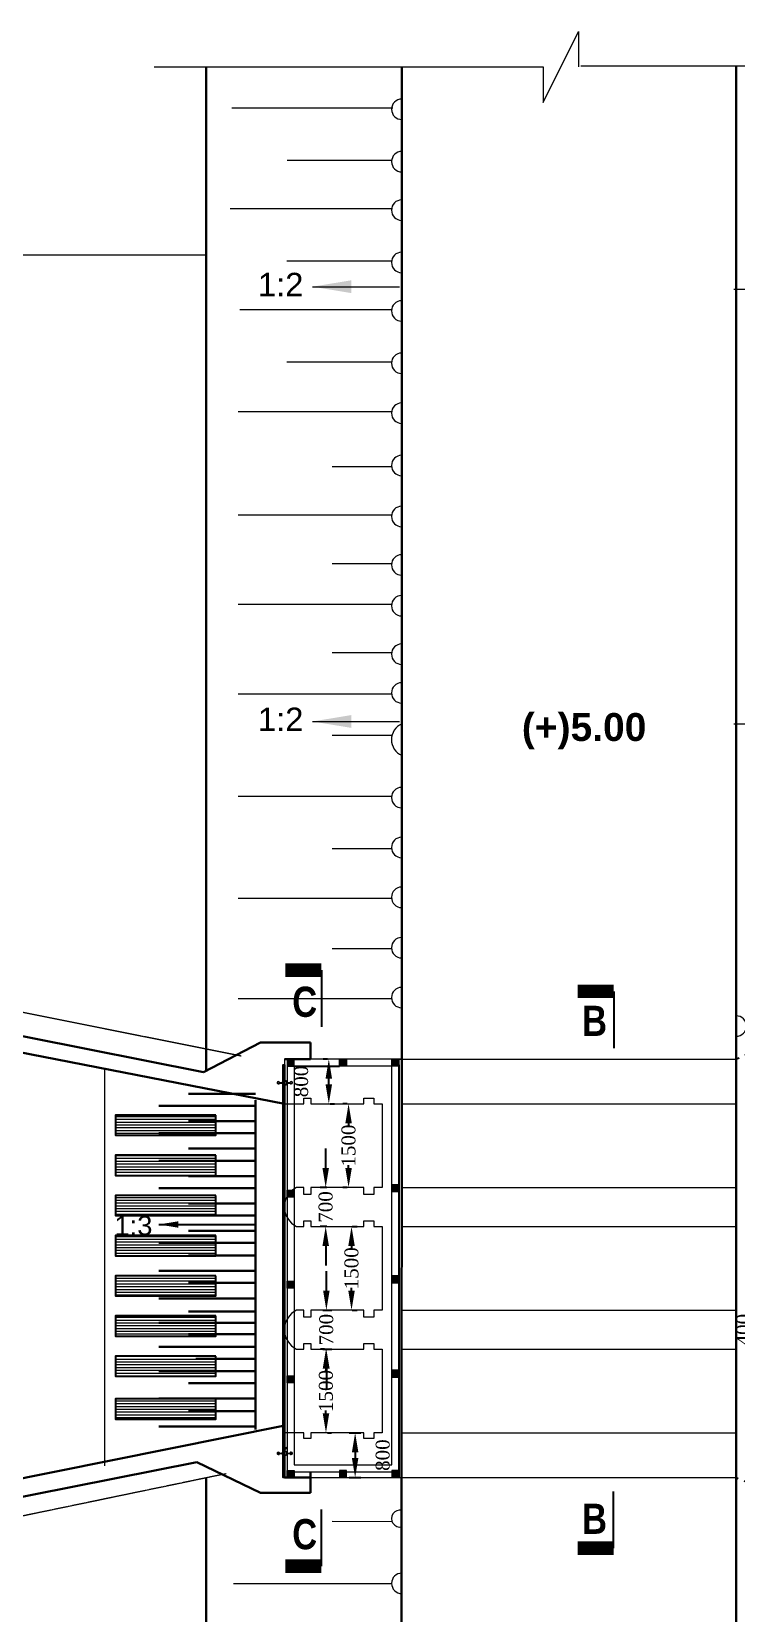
# Model space of a CAD drawing. Extents: x -119161 to 3778985, y -614964 to -30958.
# Drawn here: x 2619757 to 2632390, y -272978 to -244616 of the extents above; entities that cross this region are included whole.
import ezdxf

# ---------------------------------------------------------------- set-up
doc = ezdxf.new("R2010")
doc.units = 0
doc.header["$MEASUREMENT"] = 0
for name, pattern in [('DASHED', [0.75, 0.5, -0.25]), ('DASHED2', [9.525, 6.35, -3.175]), ('DASHEDX2', [38.1, 25.4, -12.7])]:
    doc.linetypes.add(name, pattern=pattern)
doc.layers.get('0').update_dxf_attribs({"linetype": 'CONTINUOUS'})
doc.layers.get('DEFPOINTS').update_dxf_attribs({"linetype": 'CONTINUOUS'})
for name, color, linetype, lineweight in [('Dim', 7, 'CONTINUOUS', 9), ('Dimension', 8, 'CONTINUOUS', 18), ('Grid Line_Outer', 7, 'CONTINUOUS', 5), ('HATCH', 252, 'CONTINUOUS', 5), ('line2', 3, 'CONTINUOUS', 30), ('Railing', 8, 'CONTINUOUS', 0), ('Ralling', 5, 'CONTINUOUS', 18), ('slop', 8, 'CONTINUOUS', 9)]:
    doc.layers.add(name, color=color, linetype=linetype, lineweight=lineweight)
for name, color, linetype in [('DOTTED', 240, 'DASHED2'), ('LINE', 7, 'CONTINUOUS'), ('P1', 7, 'CONTINUOUS'), ('TEXT', 10, 'CONTINUOUS')]:
    doc.layers.add(name, color=color, linetype=linetype)
doc.styles.add('1-2', font='arial.ttf')
doc.styles.get("Standard").update_dxf_attribs({"font": 'times.ttf', "height": 250})
doc.styles.add('text', font='ARIALN.TTF', dxfattribs={"height": 1.6})
doc.dimstyles.new('1-2', dxfattribs={"dimtxt": 240, "dimasz": 360, "dimexe": 120, "dimexo": 120, "dimgap": 24, "dimtad": 1, "dimdec": 0, "dimzin": 3, "dimdsep": 46, "dimtxsty": '1-2', "dimblk": 'DOTSMALL', "dimcen": 0, "dimdle": 120, "dimclrd": 256, "dimclre": 256, "dimclrt": 6, "dimadec": 0, "dimazin": 0, "dimtfac": 0.6, "dimtdec": 0, "dimtofl": 0, "dimtmove": 2, "dimatfit": 3, "dimfxl": 2, "dimfrac": 1, "dimtolj": 1, "dimtzin": 0, "dimlwd": 13, "dimlwe": 13, "dimarcsym": 0})
doc.dimstyles.new('3', dxfattribs={"dimtxt": 225, "dimasz": 350, "dimexe": 100, "dimexo": 25, "dimgap": 9, "dimtad": 0, "dimdec": 0, "dimzin": 0, "dimdsep": 46, "dimtxsty": 'Standard', "dimcen": 0, "dimclrt": 256, "dimadec": 0, "dimazin": 0, "dimtfac": 1, "dimtdec": 0, "dimtofl": 0, "dimtmove": 2, "dimatfit": 3, "dimfxl": 1, "dimtolj": 1, "dimtzin": 0, "dimarcsym": 0})
pattern_1 = [(7e-15, (2860667.72, 2093181.51), (1e-14, -50), [])]

# ---------------------------------------------------------------- blocks, each defined once
blk = doc.blocks.new('_DotSmall')
at = {"color": 0, "linetype": 'ByBlock', "const_width": 0.5}
blk.add_lwpolyline([(-0.0625, 0, 1), (0.0625, 0, 1)], format="xyb", close=True, dxfattribs=at)
blk = doc.blocks.new('sec')
at = {"layer": 'TEXT', "color": 5, "const_width": 200}
blk.add_lwpolyline([(0, 0), (0, 537)], dxfattribs=at)
at = {"layer": 'TEXT', "color": 5}
blk.add_lwpolyline([(0, 0), (-848, 0)], dxfattribs=at)
blk = doc.blocks.new('*D1865')
at = {"layer": 'DEFPOINTS', "color": 0, "linetype": 'ByBlock', "lineweight": -2}
for p in [(2625033, -268241, 0), (2625033, -268241), (2625033, -269741, 0)]:
    blk.add_point(p, dxfattribs=at)
at = {"layer": 'LINE', "color": 0, "linetype": 'ByBlock', "lineweight": -2}
for p, q in [((2625008, -268241), (2624933, -268241)), ((2625033, -268591), (2625033, -268641)), ((2625033, -269391), (2625033, -269341)), ((2625058, -269741), (2625133, -269741))]:
    blk.add_line(p, q, dxfattribs=at)
for points in [[(2624975, -268591), (2625092, -268591), (2625033, -268241)], [(2624975, -269391), (2625092, -269391), (2625033, -269741)]]:
    blk.add_solid(points, dxfattribs=at)
at = {"layer": 'LINE', "linetype": 'ByBlock', "lineweight": -2, "insert": (2625033, -268991), "char_height": 250, "attachment_point": 5, "rotation": 90}
blk.add_mtext('\\A1;1500', dxfattribs=at)
blk = doc.blocks.new('*D1868')
at = {"layer": 'DEFPOINTS', "color": 0, "linetype": 'ByBlock', "lineweight": -2}
for p in [(2624953, -267541, 0), (2625040, -267541), (2624953, -268241, 0)]:
    blk.add_point(p, dxfattribs=at)
at = {"layer": 'LINE', "color": 0, "linetype": 'ByBlock', "lineweight": -2}
for p, q in [((2625040, -267191), (2625040, -266841)), ((2624978, -267541), (2625140, -267541)), ((2624978, -268241), (2625140, -268241)), ((2625040, -268591), (2625040, -268941))]:
    blk.add_line(p, q, dxfattribs=at)
for points in [[(2624982, -267191), (2625099, -267191), (2625040, -267541)], [(2624982, -268591), (2625099, -268591), (2625040, -268241)]]:
    blk.add_solid(points, dxfattribs=at)
at = {"layer": 'LINE', "linetype": 'ByBlock', "lineweight": -2, "insert": (2625040, -267891), "char_height": 250, "attachment_point": 5, "rotation": 90}
blk.add_mtext('\\A1;700', dxfattribs=at)
blk = doc.blocks.new('*D1869')
at = {"layer": 'DEFPOINTS', "color": 0, "linetype": 'ByBlock', "lineweight": -2}
for p in [(2625028, -265341), (2625074, -265341, 0), (2625074, -266041, 0)]:
    blk.add_point(p, dxfattribs=at)
at = {"layer": 'LINE', "color": 0, "linetype": 'ByBlock', "lineweight": -2}
for p, q in [((2625028, -264991), (2625028, -264641)), ((2625049, -265341), (2624928, -265341)), ((2625049, -266041), (2624928, -266041)), ((2625028, -266391), (2625028, -266741))]:
    blk.add_line(p, q, dxfattribs=at)
for points in [[(2624970, -264991), (2625087, -264991), (2625028, -265341)], [(2624970, -266391), (2625087, -266391), (2625028, -266041)]]:
    blk.add_solid(points, dxfattribs=at)
at = {"layer": 'LINE', "linetype": 'ByBlock', "lineweight": -2, "insert": (2625028, -265691), "char_height": 250, "attachment_point": 5, "rotation": 90}
blk.add_mtext('\\A1;700', dxfattribs=at)
blk = doc.blocks.new('*D1870')
at = {"layer": 'DEFPOINTS', "color": 0, "linetype": 'ByBlock', "lineweight": -2}
for p in [(2625438, -263841, 0), (2625438, -263841), (2625438, -265341, 0)]:
    blk.add_point(p, dxfattribs=at)
at = {"layer": 'LINE', "color": 0, "linetype": 'ByBlock', "lineweight": -2}
for p, q in [((2625413, -263841), (2625338, -263841)), ((2625438, -264191), (2625438, -264241)), ((2625438, -264991), (2625438, -264941)), ((2625413, -265341), (2625338, -265341))]:
    blk.add_line(p, q, dxfattribs=at)
for points in [[(2625380, -264191), (2625497, -264191), (2625438, -263841)], [(2625380, -264991), (2625497, -264991), (2625438, -265341)]]:
    blk.add_solid(points, dxfattribs=at)
at = {"layer": 'LINE', "linetype": 'ByBlock', "lineweight": -2, "insert": (2625438, -264591), "char_height": 250, "attachment_point": 5, "rotation": 90}
blk.add_mtext('\\A1;1500', dxfattribs=at)
blk = doc.blocks.new('*D1871')
at = {"layer": 'DEFPOINTS', "color": 0, "linetype": 'ByBlock', "lineweight": -2}
for p in [(2625479, -266041, 0), (2625491, -266041), (2625479, -267541, 0)]:
    blk.add_point(p, dxfattribs=at)
at = {"layer": 'LINE', "color": 0, "linetype": 'ByBlock', "lineweight": -2}
for p, q in [((2625504, -266041), (2625591, -266041)), ((2625491, -266391), (2625491, -266441)), ((2625491, -267191), (2625491, -267141)), ((2625504, -267541), (2625591, -267541))]:
    blk.add_line(p, q, dxfattribs=at)
for points in [[(2625433, -266391), (2625550, -266391), (2625491, -266041)], [(2625433, -267191), (2625550, -267191), (2625491, -267541)]]:
    blk.add_solid(points, dxfattribs=at)
at = {"layer": 'LINE', "linetype": 'ByBlock', "lineweight": -2, "insert": (2625491, -266791), "char_height": 250, "attachment_point": 5, "rotation": 90}
blk.add_mtext('\\A1;1500', dxfattribs=at)
blk = doc.blocks.new('*D1872')
at = {"layer": 'DEFPOINTS', "color": 0, "linetype": 'ByBlock', "lineweight": -2}
for p in [(2625084, -263041, 0), (2625084, -263041), (2625084, -263841, 0)]:
    blk.add_point(p, dxfattribs=at)
at = {"layer": 'LINE', "color": 0, "linetype": 'ByBlock', "lineweight": -2}
for p, q in [((2625059, -263041), (2624984, -263041)), ((2625084, -263491), (2625084, -263391)), ((2625109, -263841), (2625184, -263841))]:
    blk.add_line(p, q, dxfattribs=at)
for points in [[(2625026, -263391), (2625142, -263391), (2625084, -263041)], [(2625026, -263491), (2625142, -263491), (2625084, -263841)]]:
    blk.add_solid(points, dxfattribs=at)
at = {"layer": 'LINE', "linetype": 'ByBlock', "lineweight": -2, "insert": (2624589, -263441), "char_height": 250, "attachment_point": 5, "rotation": 90}
blk.add_mtext('\\A1;800', dxfattribs=at)
blk = doc.blocks.new('*D1873')
at = {"layer": 'DEFPOINTS', "color": 0, "linetype": 'ByBlock', "lineweight": -2}
for p in [(2625424, -269741, 0), (2625424, -270541, 0), (2625556, -270541)]:
    blk.add_point(p, dxfattribs=at)
at = {"layer": 'LINE', "color": 0, "linetype": 'ByBlock', "lineweight": -2}
for p, q in [((2625449, -269741), (2625656, -269741)), ((2625556, -270091), (2625556, -270191)), ((2625449, -270541), (2625656, -270541))]:
    blk.add_line(p, q, dxfattribs=at)
for points in [[(2625498, -270091), (2625614, -270091), (2625556, -269741)], [(2625498, -270191), (2625614, -270191), (2625556, -270541)]]:
    blk.add_solid(points, dxfattribs=at)
at = {"layer": 'LINE', "linetype": 'ByBlock', "lineweight": -2, "insert": (2626051, -270141), "char_height": 250, "attachment_point": 5, "rotation": 90}
blk.add_mtext('\\A1;800', dxfattribs=at)
blk = doc.blocks.new('*D1875')
at = {"layer": 'DEFPOINTS', "color": 0, "linetype": 'ByBlock', "lineweight": -2}
for p in [(2632864, -267692), (2633130, -267692, 0), (2633130, -268091, 0)]:
    blk.add_point(p, dxfattribs=at)
at = {"layer": 'LINE', "color": 0, "linetype": 'ByBlock', "lineweight": -2}
for p, q in [((2632864, -267342), (2632864, -266992)), ((2633105, -267692), (2632764, -267692)), ((2633105, -268091), (2632764, -268091)), ((2632864, -268441), (2632864, -268791))]:
    blk.add_line(p, q, dxfattribs=at)
for points in [[(2632805, -267342), (2632922, -267342), (2632864, -267692)], [(2632805, -268441), (2632922, -268441), (2632864, -268091)]]:
    blk.add_solid(points, dxfattribs=at)
at = {"layer": 'LINE', "linetype": 'ByBlock', "lineweight": -2, "insert": (2632514, -267891), "char_height": 250, "attachment_point": 5, "rotation": 90}
blk.add_mtext('\\A1;400', dxfattribs=at)

msp = doc.modelspace()

# ---------------------------------------------------------------- hatches: boundary and pattern name
at = {"layer": 'Dimension', "lineweight": 5, "ltscale": 2}
h = msp.add_hatch(dxfattribs=at)
h.set_pattern_fill('ANSI31', color=14, scale=400, angle=135, style=0)
h.set_pattern_definition(pattern_1)
h.paths.add_polyline_path([(2621259.4, -264404.8), (2621259.4, -264044.8), (2623059.1, -264044.8), (2623059.1, -264404.8)])
h = msp.add_hatch(dxfattribs=at)
h.set_pattern_fill('ANSI31', color=14, scale=400, angle=135, style=0)
h.set_pattern_definition(pattern_1)
h.paths.add_polyline_path([(2621259.4, -265124.8), (2621259.4, -264764.8), (2623059.1, -264764.8), (2623059.1, -265124.8)])
h = msp.add_hatch(dxfattribs=at)
h.set_pattern_fill('ANSI31', color=14, scale=400, angle=135, style=0)
h.set_pattern_definition(pattern_1)
h.paths.add_polyline_path([(2621259.4, -265844.8), (2621259.4, -265484.8), (2623059.1, -265484.8), (2623059.1, -265844.8)])
h = msp.add_hatch(dxfattribs=at)
h.set_pattern_fill('ANSI31', color=14, scale=400, angle=135, style=0)
h.set_pattern_definition(pattern_1)
h.paths.add_polyline_path([(2621259.4, -266564.8), (2621259.4, -266204.8), (2623059.1, -266204.8), (2623059.1, -266564.8)])
h = msp.add_hatch(dxfattribs=at)
h.set_pattern_fill('ANSI31', color=14, scale=400, angle=135, style=0)
h.set_pattern_definition(pattern_1)
h.paths.add_polyline_path([(2621259.4, -267284.8), (2621259.4, -266924.8), (2623059.1, -266924.8), (2623059.1, -267284.8)])
h = msp.add_hatch(dxfattribs=at)
h.set_pattern_fill('ANSI31', color=14, scale=400, angle=135, style=0)
h.set_pattern_definition(pattern_1)
h.paths.add_polyline_path([(2621259.4, -268004.8), (2621259.4, -267644.8), (2623059.1, -267644.8), (2623059.1, -268004.8)])
h = msp.add_hatch(dxfattribs=at)
h.set_pattern_fill('ANSI31', color=14, scale=400, angle=135, style=0)
h.set_pattern_definition(pattern_1)
h.paths.add_polyline_path([(2621259.4, -268724.8), (2621259.4, -268364.8), (2623059.1, -268364.8), (2623059.1, -268724.8)])
h = msp.add_hatch(dxfattribs=at)
h.set_pattern_fill('ANSI31', color=14, scale=400, angle=135, style=0)
h.set_pattern_definition([(7e-15, (2766882.647, 894683.97), (9e-15, -50), [])])
h.paths.add_polyline_path([(2621259.4, -269494.4), (2621259.4, -269134.4), (2623059.1, -269134.4), (2623059.1, -269494.4)])
at = {"layer": 'slop'}
for points in [[(2624463.5, -263041.2), (2624338.5, -263041.2), (2624338.5, -263166.2), (2624463.5, -263166.2)], [(2625401, -263041.2), (2625276, -263041.2), (2625276, -263166.2), (2625401, -263166.2)], [(2626338.5, -263041.2), (2626213.5, -263041.2), (2626213.5, -263166.2), (2626338.5, -263166.2)], [(2624463.5, -265391.6), (2624338.5, -265391.6), (2624338.5, -265516.6), (2624463.5, -265516.6)], [(2626338.5, -265291.6), (2626213.5, -265291.6), (2626213.5, -265416.6), (2626338.5, -265416.6)], [(2624463.5, -267024.2), (2624338.5, -267024.2), (2624338.5, -267149.2), (2624463.5, -267149.2)], [(2626338.5, -266924.2), (2626213.5, -266924.2), (2626213.5, -267049.2), (2626338.5, -267049.2)], [(2624463.5, -268716.7), (2624338.5, -268716.7), (2624338.5, -268841.7), (2624463.5, -268841.7)], [(2626338.5, -268616.7), (2626213.5, -268616.7), (2626213.5, -268741.7), (2626338.5, -268741.7)], [(2624463.5, -270415.6), (2624338.5, -270415.6), (2624338.5, -270540.6), (2624463.5, -270540.6)], [(2625401, -270415.6), (2625276, -270415.6), (2625276, -270540.6), (2625401, -270540.6)], [(2626338.5, -270415.6), (2626213.5, -270415.6), (2626213.5, -270540.6), (2626338.5, -270540.6)]]:
    msp.add_hatch(color=15, dxfattribs=at).paths.add_polyline_path(points)

# ---------------------------------------------------------------- linework, layer by layer
at = {"lineweight": 18}
for p, q in [((2626388.5, -263041.2), (2624288.5, -263041.2)), ((2624288.5, -263041.2), (2624288.5, -263841.3)), ((2626388.5, -270541.1), (2626388.5, -263141.2)), ((2624638.5, -263841.3), (2624638.5, -263739.8)), ((2624638.5, -263739.8), (2624763.5, -263739.8)), ((2624763.5, -263739.8), (2624763.5, -263841.3)), ((2625713.5, -263841.3), (2625713.5, -263739.8)), ((2625713.5, -263739.8), (2625888.5, -263739.8)), ((2625888.5, -263739.8), (2625888.5, -263841.3)), ((2624288.5, -263841.3), (2624638.5, -263841.3)), ((2624763.5, -263841.3), (2625713.5, -263841.3)), ((2625888.5, -263841.3), (2626038.5, -263841.3)), ((2626038.5, -263841.3), (2626038.5, -265341.2)), ((2624638.5, -265341.2), (2624506.2, -265341.2)), ((2624638.5, -265468), (2624638.5, -265341.2)), ((2624763.5, -265468), (2624638.5, -265468)), ((2625713.5, -265341.2), (2624763.5, -265341.2)), ((2624763.5, -265341.2), (2624763.5, -265468)), ((2625713.5, -265467.2), (2625713.5, -265341.2)), ((2625888.5, -265467.2), (2625713.5, -265467.2)), ((2626038.5, -265341.2), (2625888.5, -265341.2)), ((2625888.5, -265341.2), (2625888.5, -265467.2)), ((2624505.5, -266041.2), (2624638.8, -266041.2)), ((2624638.8, -266041.2), (2624638.8, -265939.8)), ((2624638.8, -265939.8), (2624763.5, -265939.8)), ((2624763.5, -265939.8), (2624763.5, -266041.2)), ((2624763.5, -266041.2), (2625713.5, -266041.2)), ((2625713.5, -266041.2), (2625713.5, -265939.8)), ((2625713.5, -265939.8), (2625888.5, -265939.8)), ((2625888.5, -265939.8), (2625888.5, -266041.2)), ((2625888.5, -266041.2), (2626038.5, -266041.2)), ((2626038.5, -266041.2), (2626038.5, -267541.2)), ((2624638.5, -267541.2), (2624506.2, -267541.2)), ((2624638.5, -267668), (2624638.5, -267541.2)), ((2624763.5, -267668), (2624638.5, -267668)), ((2625713.5, -267541.2), (2624763.5, -267541.2)), ((2624763.5, -267541.2), (2624763.5, -267668)), ((2625713.5, -267667.2), (2625713.5, -267541.2)), ((2625888.5, -267667.2), (2625713.5, -267667.2)), ((2626038.5, -267541.2), (2625888.5, -267541.2)), ((2625888.5, -267541.2), (2625888.5, -267667.2)), ((2624505.5, -268241.2), (2624638.8, -268241.2)), ((2624638.8, -268241.2), (2624638.8, -268139.8)), ((2624638.8, -268139.8), (2624763.5, -268139.8)), ((2624763.5, -268139.8), (2624763.5, -268241.2)), ((2624763.5, -268241.2), (2625713.5, -268241.2)), ((2625713.5, -268241.2), (2625713.5, -268139.8)), ((2625713.5, -268139.8), (2625888.5, -268139.8)), ((2625888.5, -268139.8), (2625888.5, -268241.2)), ((2625888.5, -268241.2), (2626038.5, -268241.2)), ((2626038.5, -268241.2), (2626038.5, -269741.4)), ((2624288.5, -269741.3), (2624288.5, -270541.1)), ((2624638.5, -269741.3), (2624288.5, -269741.3)), ((2624638.5, -269841.3), (2624638.5, -269741.3)), ((2624763.5, -269841.3), (2624638.5, -269841.3)), ((2625713.5, -269741.3), (2624763.5, -269741.3)), ((2624763.5, -269741.3), (2624763.5, -269841.3)), ((2625713.5, -269841.3), (2625713.5, -269741.3)), ((2625888.5, -269841.3), (2625713.5, -269841.3)), ((2626038.5, -269741.4), (2625888.5, -269741.3)), ((2625888.5, -269741.3), (2625888.5, -269841.3)), ((2624288.5, -270541.1), (2626388.5, -270541.1))]:
    msp.add_line(p, q, dxfattribs=at)
at = {"color": 1}
msp.add_lwpolyline([(2624288.5, -270541.1), (2624268.5, -270541.1), (2624268.5, -263141.2), (2624288.5, -263141.2)], close=True, dxfattribs=at)
at = {"color": 7}
msp.add_lwpolyline([(2624288.5, -263141.2), (2624288.5, -270541.1)], dxfattribs=at)
at = {"color": 3}
msp.add_lwpolyline([(2624268.5, -263966.3), (2624268.3, -269741.3)], dxfattribs=at)
at = {"lineweight": 18}
for centre in [(2624679.1, -265691.4), (2624679.1, -267891.4)]:
    msp.add_arc(centre, 390.5, 116.27784, 243.61621, dxfattribs=at)
at = {"layer": 'Dim', "ltscale": 500}
msp.add_lwpolyline([(2624338.5, -270440.6), (2626338.5, -270440.6), (2626338.5, -263041.2), (2624338.5, -263041.2)], close=True, dxfattribs=at)
msp.add_lwpolyline([(2624463.5, -263166.2), (2624463.5, -270315.6), (2626213.5, -270315.6), (2626213.5, -263166.2), (2625276, -263166.2)], dxfattribs=at)
at = {"layer": 'Dim', "lineweight": 18, "ltscale": 500, "elevation": 0}
for points in [[(2624201.1, -263459.1), (2624250.7, -263459.2)], [(2624201.1, -263459.2), (2624250.7, -263459.2)], [(2624201.1, -263468.9), (2624250.7, -263469)], [(2624201.1, -263469), (2624250.7, -263469)], [(2624337.8, -263459.2), (2624387.9, -263459.2)], [(2624337.8, -263459.2), (2624387.9, -263459.2)], [(2624337.8, -263469), (2624387.9, -263469)], [(2624337.8, -263469), (2624387.9, -263469)], [(2624201.1, -270103.9), (2624250.7, -270103.8)], [(2624201.1, -270103.9), (2624250.7, -270103.8)], [(2624201.1, -270103.9), (2624250.7, -270103.9)], [(2624201.1, -270103.9), (2624250.7, -270103.9)], [(2624201.1, -270113.7), (2624250.7, -270113.6)], [(2624201.1, -270113.7), (2624250.7, -270113.6)], [(2624201.1, -270113.7), (2624250.7, -270113.7)], [(2624201.1, -270113.7), (2624250.7, -270113.7)], [(2624337.8, -270103.8), (2624387.9, -270103.8)], [(2624337.8, -270103.8), (2624387.9, -270103.8)], [(2624337.8, -270103.9), (2624387.9, -270103.9)], [(2624337.8, -270103.9), (2624387.9, -270103.9)], [(2624337.8, -270113.6), (2624387.9, -270113.6)], [(2624337.8, -270113.6), (2624387.9, -270113.6)], [(2624337.8, -270113.7), (2624387.9, -270113.7)], [(2624337.8, -270113.7), (2624387.9, -270113.7)]]:
    msp.add_lwpolyline(points, dxfattribs=at)
at = {"layer": 'Dim', "lineweight": 18, "ltscale": 500}
for centre, radius in [((2624179.2, -263464.1, 0), 17.1), ((2624179.2, -263464, 0), 17.1), ((2624179.2, -263464.1, 0), 17.1), ((2624294.1, -263464.1, 0), 43.7), ((2624294.1, -263464.1, 0), 43.7), ((2624294.1, -263464.1, 0), 33.9), ((2624294.1, -263464.1, 0), 33.9), ((2624409.2, -263464.1, 0), 17.1), ((2624179.2, -270108.8, 0), 17.1), ((2624179.2, -270108.8, 0), 17.1), ((2624179.2, -270108.8, 0), 17.1), ((2624179.2, -270108.8, 0), 17.1), ((2624294.1, -270108.8, 0), 43.7), ((2624294.1, -270108.7, 0), 43.7), ((2624294.1, -270108.8, 0), 43.7), ((2624294.1, -270108.7, 0), 43.7), ((2624294.1, -270108.8, 0), 33.9), ((2624294.1, -270108.7, 0), 33.9), ((2624294.1, -270108.8, 0), 33.9), ((2624294.1, -270108.7, 0), 33.9), ((2624409.2, -270108.7, 0), 17.1)]:
    msp.add_circle(centre, radius, dxfattribs=at)
for centre, start, end in [((2624179.2, -263464.1, 0), 12.86098, 347.13902), ((2624179.2, -263464, 0), 12.86098, 347.13902), ((2624179.2, -263464.1, 0), 12.86098, 347.13902), ((2624409.4, -263464.1, 0), 192.86098, 167.13902), ((2624409.4, -263464.1, 0), 192.86098, 167.13902), ((2624179.2, -270108.8, 0), 12.86098, 347.13902), ((2624179.2, -270108.8, 0), 12.86098, 347.13902), ((2624179.2, -270108.8, 0), 12.86098, 347.13902), ((2624179.2, -270108.8, 0), 12.86098, 347.13902), ((2624409.4, -270108.8, 0), 192.86098, 167.13902), ((2624409.4, -270108.7, 0), 192.86098, 167.13902), ((2624409.4, -270108.8, 0), 192.86098, 167.13902), ((2624409.4, -270108.7, 0), 192.86098, 167.13902)]:
    msp.add_arc(centre, 22, start, end, dxfattribs=at)
at = {"layer": 'Dimension', "color": 4, "lineweight": 18, "ltscale": 2}
for p, q in [((2628924.2, -245888.9, 0), (2629560, -244615.6, 0)), ((2629560, -244615.6, 0), (2629561, -245246.6)), ((2621952.6, -245246.6, 0), (2628924.2, -245246.6)), ((2628924.2, -245246.6), (2628924.2, -245888.9, 0)), ((2629604, -245229.6), (2637776.2, -245229.6))]:
    msp.add_line(p, q, dxfattribs=at)
at = {"layer": 'Dimension', "color": 0, "lineweight": 30, "ltscale": 2}
for p, q in [((2622886.1, -245246.6, 0), (2622886.1, -263235.6)), ((2623858.3, -262741.2, 0), (2622840.1, -263271.3, 0)), ((2624758.3, -262741.2, 0), (2623858.3, -262741.2, 0)), ((2624758.3, -263041.2, 0), (2624758.3, -262741.2, 0)), ((2624288.3, -263041.2, 0), (2624758.3, -263041.2, 0)), ((2623768.5, -263774), (2623768.5, -269684.3)), ((2624288.3, -269741.2, 0), (2624288.3, -270541, 0)), ((2623858.3, -270817.2, 0), (2622718.5, -270269, 0)), ((2624288.3, -270541, 0), (2624758.3, -270541, 0)), ((2624758.3, -270441, 0), (2624758.3, -270817.2, 0)), ((2624758.3, -270817.2, 0), (2623858.3, -270817.2, 0))]:
    msp.add_line(p, q, dxfattribs=at)
at = {"layer": 'Dimension', "color": 5, "lineweight": 13, "ltscale": 2}
for p, q in [((2626230, -245986, 0), (2623344.7, -245986, 0)), ((2626210.7, -246924.7), (2624335.4, -246924.7)), ((2626228.1, -247793.7, 0), (2623316.3, -247793.7, 0)), ((2626208.8, -248732.5), (2624333.4, -248732.5)), ((2626208.8, -249601.5), (2623486.8, -249601.5)), ((2626208.8, -250540.2), (2624333.4, -250540.2)), ((2626208.8, -251434.4), (2623457.8, -251434.4)), ((2626208.8, -252417.8), (2625145.7, -252417.8)), ((2626208.8, -253286.8), (2623457.8, -253286.8)), ((2626208.8, -254155.9), (2625145.7, -254155.9)), ((2626208.8, -254887.8), (2623461, -254887.8)), ((2626208.8, -255756.8), (2625145.7, -255756.8)), ((2626208.8, -256495.5), (2623461, -256495.5)), ((2626208.8, -257234.2), (2625145.7, -257234.2)), ((2626208.8, -258328.3), (2623461, -258328.3)), ((2626208.8, -259267), (2625145.7, -259267)), ((2626208.8, -260161), (2623461, -260161)), ((2626208.8, -261064.7), (2625145.7, -261064.7)), ((2626208.8, -261958.7), (2623461, -261958.7)), ((2626209.9, -271335.2), (2625143.8, -271334)), ((2626208.6, -272447.7), (2623378.4, -272447.7))]:
    msp.add_line(p, q, dxfattribs=at)
at = {"layer": 'Dimension', "color": 0, "lineweight": 13, "ltscale": 2}
msp.add_line((2621068.5, -270335.3), (2621068.5, -263213.2), dxfattribs=at)
at = {"layer": 'Dimension', "color": 0, "lineweight": 30, "ltscale": 2, "elevation": 0}
for points in [[(2624288.3, -263841.2), (2609884.2, -261031.6), (2609884.2, -248618)], [(2624288.3, -263841.2), (2609884.2, -261031.6), (2609884.2, -248618)], [(2622840.1, -263271.3), (2610332.9, -260788.2), (2610184.2, -260618.6), (2610184.2, -248618.4)], [(2624268.3, -269617.3), (2609884.2, -272511.5), (2609884.2, -284945.5)], [(2624334, -270010), (2624268.5, -270048.6)], [(2622718.5, -270269), (2610184.2, -272751.6), (2610184.2, -284945.5)]]:
    msp.add_lwpolyline(points, dxfattribs=at)
at = {"layer": 'Dimension', "color": 0, "lineweight": 30, "ltscale": 2}
msp.add_lwpolyline([(2622886.1, -270562.6), (2622886.1, -288305.6)], dxfattribs=at)
at = {"layer": 'Dimension', "color": 5, "lineweight": 13, "ltscale": 2}
for centre, radius, start, end in [((2626392.6, -246008.4), 183.3, 90, 270), ((2626392.6, -246947.1), 183.3, 90, 270), ((2626390.7, -247816.1), 183.3, 90, 270), ((2626390.7, -248754.8), 183.3, 90, 270), ((2626390.7, -249623.8), 183.3, 90, 270), ((2626390.7, -250562.5), 183.3, 90, 270), ((2626390.7, -251456.8), 183.3, 90, 270), ((2626390.7, -252395.5), 183.3, 90, 270), ((2626390.7, -253309.2), 183.3, 90, 270), ((2626390.7, -254178.2), 183.3, 90, 270), ((2626390.7, -254910.1), 183.3, 90, 270), ((2626390.7, -255779.1), 183.3, 90, 270), ((2626390.7, -256473.2), 183.3, 90, 270), ((2626518, -257311.9), 310.6, 114.1958, 245.8042), ((2626390.7, -258350.6), 183.3, 90, 270), ((2626390.7, -259244.6), 183.3, 90, 270), ((2626390.7, -260138.7), 183.3, 90, 270), ((2626390.7, -261042.3), 183.3, 90, 270), ((2626390.7, -261936.4), 183.3, 90, 270), ((2632388.1, -262447.2), 183.3, 270, 90), ((2626360.9, -271278.9), 152.4, 78.32441, 281.67559), ((2626391.8, -272440.1), 183.3, 90, 270)]:
    msp.add_arc(centre, radius, start, end, dxfattribs=at)
at = {"layer": 'DOTTED', "color": 4, "linetype": 'DASHEDX2', "lineweight": 20, "ltscale": 0.1, "elevation": 0}
for points in [[(2623513.8, -262986.7), (2610757.9, -260437.7), (2610584.2, -260129.1), (2610584.2, -248618.4)], [(2623242.9, -270475.2), (2610584.2, -273105.4), (2610584.2, -276936.2), (2610584.2, -284945.5)]]:
    msp.add_lwpolyline(points, dxfattribs=at)
at = {"layer": 'HATCH', "color": 8, "elevation": 0}
msp.add_lwpolyline([(2609884.2, -248619), (2622886.1, -248619.9)], dxfattribs=at)
at = {"layer": 'LINE', "color": 0, "linetype": 'DASHED', "ltscale": 450}
for p, q in [((2632749.4, -262891.5), (2632389.1, -263041.2)), ((2632737.3, -270691.2), (2632388.1, -270549.3))]:
    msp.add_line(p, q, dxfattribs=at)
at = {"layer": 'LINE', "ltscale": 0.5}
msp.add_line((2624463.5, -263166.2), (2625276, -263166.2), dxfattribs=at)
at = {"layer": 'LINE', "lineweight": 18}
for p, q in [((2624638.5, -263841.3), (2624638.5, -263739.8)), ((2624638.8, -266041.2), (2624638.8, -265939.8)), ((2624638.8, -265939.8), (2624763.5, -265939.8)), ((2624763.5, -265939.8), (2624763.5, -266041.2)), ((2625713.5, -266041.2), (2625713.5, -265939.8)), ((2625713.5, -265939.8), (2625888.5, -265939.8)), ((2625888.5, -265939.8), (2625888.5, -266041.2)), ((2624638.8, -268241.2), (2624638.8, -268139.8)), ((2624638.8, -268139.8), (2624763.5, -268139.8)), ((2624763.5, -268139.8), (2624763.5, -268241.2)), ((2625713.5, -268241.2), (2625713.5, -268139.8)), ((2625713.5, -268139.8), (2625888.5, -268139.8)), ((2625888.5, -268139.8), (2625888.5, -268241.2))]:
    msp.add_line(p, q, dxfattribs=at)
at = {"layer": 'LINE', "color": 8, "linetype": 'DASHED', "lineweight": 18, "ltscale": 600000}
for p, q in [((2626388.5, -265341.2), (2632388.1, -265341.2)), ((2626388.5, -266041.2), (2632386.1, -266041.2)), ((2626388.5, -267541.2), (2632386.1, -267541.2)), ((2626388.5, -268241.2), (2632388.1, -268241.2))]:
    msp.add_line(p, q, dxfattribs=at)
at = {"layer": 'LINE'}
for points in [[(2623059.1, -264044.8), (2621259.4, -264044.8), (2621259.4, -264404.8), (2623059.1, -264404.8)], [(2623059.1, -264764.8), (2621259.4, -264764.8), (2621259.4, -265124.8), (2623059.1, -265124.8)], [(2623059.1, -265484.8), (2621259.4, -265484.8), (2621259.4, -265844.8), (2623059.1, -265844.8)], [(2623059.1, -266204.8), (2621259.4, -266204.8), (2621259.4, -266564.8), (2623059.1, -266564.8)], [(2623059.1, -266924.8), (2621259.4, -266924.8), (2621259.4, -267284.8), (2623059.1, -267284.8)], [(2623059.1, -267644.8), (2621259.4, -267644.8), (2621259.4, -268004.8), (2623059.1, -268004.8)], [(2623059.1, -268364.8), (2621259.4, -268364.8), (2621259.4, -268724.8), (2623059.1, -268724.8)], [(2623059.1, -269134.4), (2621259.4, -269134.4), (2621259.4, -269494.4), (2623059.1, -269494.4)]]:
    msp.add_lwpolyline(points, close=True, dxfattribs=at)
at = {"layer": 'LINE', "color": 8, "linetype": 'DASHED', "lineweight": 18, "ltscale": 600000}
for points in [[(2626388.5, -263841.3), (2632388.1, -263841.2)], [(2626388.5, -269741.1), (2632388.1, -269741.2)]]:
    msp.add_lwpolyline(points, dxfattribs=at)
at = {"layer": 'line2', "color": 3}
for points in [[(2626392.1, -245246.6), (2626387.7, -288305.6)], [(2632389.1, -245246.6), (2632389.1, -288305.6)]]:
    msp.add_lwpolyline(points, dxfattribs=at)
at = {"layer": 'line2', "color": 14}
for points in [[(2623768.5, -263663), (2622569, -263663)], [(2623768.5, -263663), (2623245.5, -263663)], [(2623768.5, -263879.4), (2622034.7, -263879.4)], [(2623768.5, -264154.1), (2622569, -264154.1)], [(2623768.5, -264154.1), (2623245.5, -264154.1)], [(2623768.5, -264370.5), (2622034.7, -264370.5)], [(2623768.5, -264861.5), (2622034.7, -264861.5)], [(2623768.5, -264645.1), (2622569, -264645.1)], [(2623768.5, -264645.1), (2623245.5, -264645.1)], [(2623768.5, -265136.2), (2622569, -265136.2)], [(2623768.5, -265136.2), (2623245.5, -265136.2)], [(2623768.5, -265352.6), (2622034.7, -265352.6)], [(2623768.5, -265627.2), (2622569, -265627.2)], [(2623768.5, -265627.2), (2623245.5, -265627.2)], [(2623768.5, -265843.6), (2622034.7, -265843.6)], [(2623768.5, -266118.3), (2622569, -266118.3)], [(2623768.5, -266118.3), (2623245.5, -266118.3)], [(2623768.5, -266334.7), (2622034.7, -266334.7)], [(2623768.5, -266563.8), (2622569, -266563.8)], [(2623768.5, -266833.7), (2622034.7, -266833.7)], [(2623768.5, -266833.7), (2622569, -266833.7)], [(2623768.5, -267050.1), (2622569, -267050.1)], [(2623768.5, -267334.5), (2622034.7, -267334.5)], [(2623768.5, -267334.5), (2622581.7, -267334.5)], [(2623768.5, -267564), (2622569, -267564)], [(2623768.5, -267767.3), (2622034.7, -267767.3)], [(2623768.5, -267970.7), (2622569, -267970.7)], [(2622766.4, -267767.3), (2623768.5, -267767.3)], [(2623768.5, -268200.2), (2622034.7, -268200.2)], [(2623768.5, -268200.2), (2622311.3, -268200.2)], [(2623768.5, -268416.6), (2622700, -268416.6)], [(2623768.5, -268633), (2622034.7, -268633)], [(2623768.5, -268633), (2622569, -268633)], [(2623768.5, -268849.4), (2622569, -268849.4)], [(2623768.5, -268849.4), (2623768.5, -268849.4)], [(2623768.5, -269124), (2622034.7, -269124)], [(2623768.5, -269124), (2622126.2, -269124)], [(2623768.5, -269351), (2622569, -269351)], [(2623768.5, -269627.7), (2622034.7, -269627.7)], [(2623768.5, -269627.7), (2622569, -269627.7)]]:
    msp.add_lwpolyline(points, dxfattribs=at)
at = {"layer": 'line2', "color": 3, "elevation": 0}
for points in [[(2624308.1, -265516.6), (2624288.1, -265516.6)], [(2624308.1, -267149.2), (2624288.1, -267149.2)]]:
    msp.add_lwpolyline(points, dxfattribs=at)
at = {"layer": 'line2', "color": 15}
msp.add_lwpolyline([(2623768.5, -267767.3), (2623267.5, -267767.3)], dxfattribs=at)
at = {"layer": 'P1', "color": 8, "linetype": 'DASHED', "ltscale": 800000}
msp.add_line((2626338.5, -263141.2), (2626338.5, -270539.6), dxfattribs=at)
at = {"layer": 'Railing', "ltscale": 500}
for points in [[(2624338.5, -263166.2), (2624463.5, -263166.2), (2624463.5, -263041.2), (2624338.5, -263041.2)], [(2625401, -263166.2), (2625276, -263166.2), (2625276, -263041.2), (2625401, -263041.2)], [(2626338.5, -263166.2), (2626213.5, -263166.2), (2626213.5, -263041.2), (2626338.5, -263041.2)], [(2624338.5, -265391.6), (2624463.5, -265391.6), (2624463.5, -265516.6), (2624338.5, -265516.6)], [(2626338.5, -265291.6), (2626213.5, -265291.6), (2626213.5, -265416.6), (2626338.5, -265416.6)], [(2624338.5, -267024.2), (2624463.5, -267024.2), (2624463.5, -267149.2), (2624338.5, -267149.2)], [(2626338.5, -266924.2), (2626213.5, -266924.2), (2626213.5, -267049.2), (2626338.5, -267049.2)], [(2624338.5, -268716.7), (2624463.5, -268716.7), (2624463.5, -268841.7), (2624338.5, -268841.7)], [(2626338.5, -268616.7), (2626213.5, -268616.7), (2626213.5, -268741.7), (2626338.5, -268741.7)], [(2624338.5, -270415.6), (2624463.5, -270415.6), (2624463.5, -270540.6), (2624338.5, -270540.6)], [(2625401, -270415.6), (2625276, -270415.6), (2625276, -270540.6), (2625401, -270540.6)], [(2626338.5, -270415.6), (2626213.5, -270415.6), (2626213.5, -270540.6), (2626338.5, -270540.6)]]:
    msp.add_lwpolyline(points, close=True, dxfattribs=at)
at = {"layer": 'Ralling', "color": 7, "lineweight": 18, "ltscale": 150}
for p, q in [((2626237.9, -263041.2), (2632389.1, -263041.2)), ((2626237.9, -270541.2), (2632389.1, -270541.2))]:
    msp.add_line(p, q, dxfattribs=at)

# ---------------------------------------------------------------- block references
at = {"layer": 'slop', "yscale": 1.200000000186265, "zscale": 1.199999999999818, "rotation": 90}
for p, xscale in [((2624951.8, -261445, 0), 1.200000000186265), ((2630191.4, -261825.7, 0), 1.200000000186265), ((2630188.4, -271808.9, 0), -1.200000000186265), ((2624951.8, -272132.1, 0), -1.200000000186265)]:
    msp.add_blockref('sec', p, dxfattribs=dict(at, xscale=xscale))

# ---------------------------------------------------------------- texts
at = {"layer": 'Dimension', "color": 0, "lineweight": 13, "ltscale": 2, "char_height": 420, "attachment_point": 5, "style": '1-2'}
for insert in [(2624220.7, -249150.4, 0), (2624220.7, -256946.9, 0)]:
    msp.add_mtext('1:2', dxfattribs=dict(at, insert=insert))
at = {"layer": 'Dimension', "color": 0, "lineweight": 13, "ltscale": 2, "attachment_point": 5, "style": '1-2'}
for s, insert, char_height, width in [('{\\fArial|b1|i0|c0|p34;\\C6;(+)5.00}', (2629660.8, -257160.5), 500, 2351.861), ('1:3', (2621582, -266026.9), 350, 976.664)]:
    msp.add_mtext(s, dxfattribs=dict(at, insert=insert, char_height=char_height, width=width))
at = {"layer": 'TEXT', "color": 7, "char_height": 540, "width": 440.719, "style": 'text'}
for s, insert, attachment_point in [('{\\fArial Narrow|b1|i0|c0|p34;C}', (2624428.3, -261741.5, 0), 1), ('{\\fArial Narrow|b1|i0|c0|p34;B}', (2629624.9, -262083.7, 0), 1), ('{\\fArial Narrow|b1|i0|c0|p34;B}', (2629624.9, -271552.5, 0), 7), ('{\\fArial Narrow|b1|i0|c0|p34;C}', (2624428.3, -271835.7, 0), 7)]:
    msp.add_mtext(s, dxfattribs=dict(at, insert=insert, attachment_point=attachment_point))

# ---------------------------------------------------------------- dimensions: what is measured, and where the dimension line sits
at = {"layer": 'LINE', "color": 0, "linetype": 'ByBlock', "lineweight": -2}
for base, p1, p2, picture, middle in [((2625084, -263041.2, 0), (2625084, -263841.3), (2625084, -263041.2), '*D1872', (2624589, -263441.2, 0)), ((2625438.3, -263841.3, 0), (2625438.3, -265341.2), (2625438.3, -263841.3), '*D1870', (2625438.3, -264591.2, 0)), ((2625028.5, -265341.2, 0), (2625074.4, -266041.2), (2625074.4, -265341.2), '*D1869', (2625028.5, -265691.2, 0)), ((2625491.4, -266041.2, 0), (2625478.5, -267541.2), (2625478.5, -266041.2), '*D1871', (2625491.4, -266791.2, 0)), ((2625040.3, -267541.2, 0), (2624953.3, -268241.2), (2624953.3, -267541.2), '*D1868', (2625040.3, -267891.2, 0)), ((2632863.8, -267691.6, 0), (2633130, -268091.2), (2633130, -267691.6), '*D1875', (2632513.8, -267891.4, 0)), ((2625033.4, -268241.2, 0), (2625033.4, -269741.3), (2625033.4, -268241.2), '*D1865', (2625033.4, -268991.3, 0)), ((2625555.9, -270541.1, 0), (2625424.3, -269741.3), (2625424.3, -270541.1), '*D1873', (2626050.9, -270141.2, 0))]:
    dim = msp.add_linear_dim(base=base, p1=p1, p2=p2, angle=90, dimstyle='3', dxfattribs=at)
    dim.commit()
    dim.dimension.update_dxf_attribs({"geometry": picture, "text_midpoint": middle})

# ---------------------------------------------------------------- leaders
at = {"layer": 'Grid Line_Outer', "ltscale": 2}
for points in [[(2624789.6, -249189.1), (2626351.4, -249189.1)], [(2634538.9, -249237.3), (2632345.8, -249237.3)], [(2624789.6, -256985.6), (2626351.4, -256985.6)], [(2634537.9, -257033.8), (2632344.8, -257033.8)]]:
    msp.add_leader(points, dimstyle='1-2', override={"dimasz": 700, "dimgap": 24, "dimtad": 0}, dxfattribs=at)
at = {"layer": 'LINE', "ltscale": 0.5}
msp.add_leader([(2622034.7, -266005.4), (2623768.5, -266005.4)], dimstyle='3', override={"dimgap": 9, "dimtad": 0, "dimfxl": 700}, dxfattribs=at)

doc.saveas('drawing.dxf')
